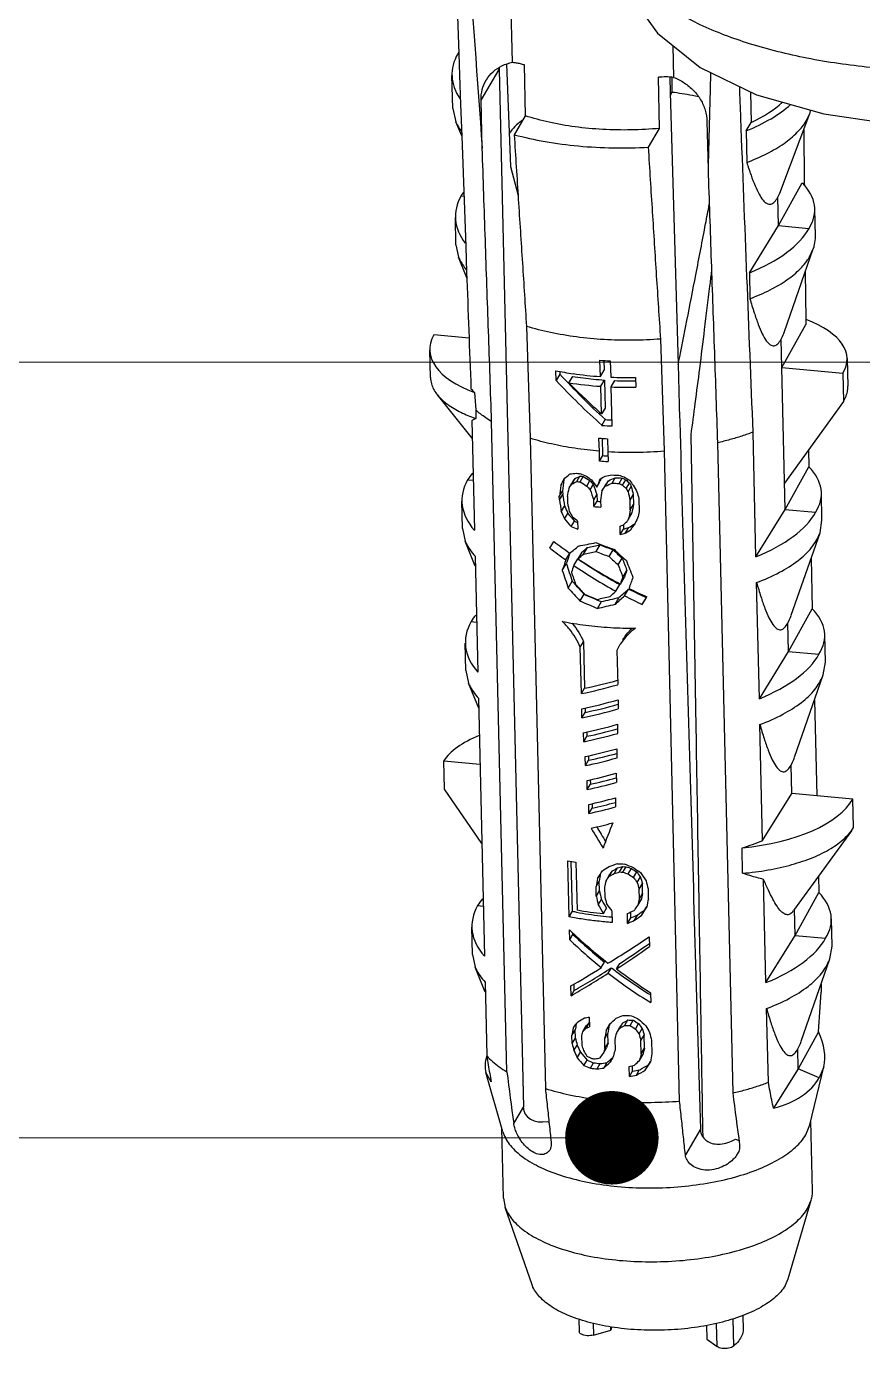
# Model space of a CAD drawing. Header units: millimetres. Extents: x 1690 to 2009, y -242 to -21.
# Drawn here: x 1715.92 to 1729.34, y -227.98 to -206.77 of the extents above; entities that cross this region are included whole.
import ezdxf

# ---------------------------------------------------------------- set-up
doc = ezdxf.new("R2010")
doc.units = ezdxf.units.MM
doc.layers.add('02___PRT_ALL_AXES', color=7, linetype='Continuous')
doc.layers.add('from', color=7, linetype='Continuous', lineweight=13)
doc.styles.add('宋体', font='simsun.ttc')
doc.dimstyles.new('YanXiu', dxfattribs={"dimscale": 1.5, "dimtxt": 2.5, "dimasz": 2.2, "dimexe": 0.65, "dimexo": 0.65, "dimgap": 0.5, "dimtad": 1, "dimdsep": 46, "dimtxsty": '宋体', "dimcen": 0, "dimclrd": 3, "dimclre": 3, "dimclrt": 3, "dimazin": 2, "dimtfac": 1, "dimtofl": 0, "dimtmove": 0, "dimatfit": 3, "dimfxl": 0, "dimlwd": 5, "dimlwe": 5, "dimarcsym": 0})

# ---------------------------------------------------------------- blocks, each defined once
blk = doc.blocks.new('u40')
at = {"color": 7, "linetype": 'Continuous'}
blk.add_lwpolyline([(-95.545, 31.583), (-95.517, 31.197), (-95.295, 30.513), (-94.839, 29.871), (-94.152, 29.318), (-93.249, 28.88), (-92.167, 28.575), (-91.189, 28.432)], dxfattribs=at)
at = {"color": 7, "linetype": 'Continuous', "start_tangent": (-0.994989, 0.09998), "end_tangent": (0.007672, 0.999971)}
blk.add_spline([(-91.426, 29.322), (-92.438, 29.47), (-93.358, 29.702), (-94.151, 30.007), (-94.786, 30.375), (-95.238, 30.791), (-95.492, 31.239), (-95.545, 31.58)], degree=3, dxfattribs=at)
at = {"layer": '02___PRT_ALL_AXES', "color": 7, "linetype": 'Continuous'}
for p, q in [((-98.092, 31.442), (-98.025, 29.541)), ((-97.163, 29.404), (-97.203, 31.104)), ((-98.042, 29.54), (-98.024, 29.538)), ((-98.025, 29.541), (-98.012, 29.197)), ((-94.59, 29.67), (-94.578, 29.162)), ((-97.667, 28.799), (-97.379, 29.289)), ((-97.379, 29.289), (-96.989, 12.642)), ((-97.261, 29.372), (-97.197, 27.735)), ((-96.977, 29.366), (-96.958, 28.546)), ((-98.121, 28.664), (-98.134, 29.193)), ((-98.012, 29.197), (-97.996, 28.726)), ((-94.803, 28.344), (-94.822, 29.164)), ((-94.64, 29.167), (-94.64, 29.16)), ((-94.64, 29.16), (-94.633, 28.922)), ((-94.604, 29.162), (-94.607, 28.922)), ((-94.633, 28.922), (-94.507, 24.564)), ((-93.346, 28.927), (-93.334, 28.437)), ((-98.121, 28.664), (-98.073, 28.449)), ((-97.996, 28.726), (-97.977, 28.22)), ((-97.649, 28.026), (-97.667, 28.799)), ((-97.978, 28.227), (-98.073, 28.449)), ((-96.958, 28.546), (-97.136, 28.243)), ((-94.043, 28.46), (-94.025, 27.686)), ((-93.416, 28.305), (-93.334, 28.437)), ((-92.857, 27.345), (-92.393, 28.582)), ((-92.446, 28.47), (-92.393, 28.582)), ((-97.977, 28.22), (-97.914, 26.45)), ((-94.981, 28.041), (-94.803, 28.344)), ((-93.416, 28.305), (-93.404, 27.798)), ((-92.49, 28.322), (-92.481, 27.472)), ((-97.197, 27.735), (-97.074, 27.268)), ((-92.896, 26.785), (-92.513, 27.471)), ((-92.481, 27.472), (-92.48, 27.428)), ((-97.989, 27.263), (-97.943, 27.258)), ((-92.896, 26.785), (-92.906, 27.241)), ((-92.303, 26.613), (-92.313, 27.051)), ((-98.07, 26.478), (-98.08, 26.916)), ((-93.362, 26.027), (-92.896, 26.785)), ((-92.896, 26.785), (-92.406, 26.739)), ((-98.07, 26.478), (-98.028, 26.277)), ((-97.914, 26.45), (-97.899, 26.034)), ((-92.797, 25.088), (-92.336, 26.41)), ((-92.395, 26.284), (-92.336, 26.41)), ((-97.895, 25.947), (-98.028, 26.277)), ((-93.362, 26.027), (-93.353, 25.612)), ((-92.465, 26.04), (-92.457, 25.276)), ((-92.457, 25.276), (-92.456, 25.2)), ((-97.86, 24.978), (-98.425, 25.031)), ((-96.939, 25.167), (-96.881, 23.372)), ((-92.842, 24.508), (-92.456, 25.2)), ((-94.726, 23.17), (-94.784, 24.965)), ((-92.789, 22.231), (-92.853, 24.963)), ((-98.479, 24.345), (-98.489, 24.788)), ((-95.753, 24.363), (-95.761, 24.623)), ((-95.696, 24.619), (-95.692, 24.465)), ((-95.595, 24.614), (-95.587, 24.353)), ((-91.793, 24.652), (-91.782, 24.21)), ((-96.464, 24.3), (-96.469, 24.457)), ((-96.404, 24.403), (-96.464, 24.3)), ((-96.405, 24.445), (-96.404, 24.403)), ((-95.753, 24.363), (-95.692, 24.465)), ((-94.507, 24.564), (-94.505, 24.508)), ((-92.842, 24.508), (-91.863, 24.416)), ((-91.863, 24.416), (-91.852, 23.961)), ((-96.257, 24.263), (-96.197, 24.365)), ((-95.748, 24.206), (-95.689, 24.307)), ((-95.734, 23.763), (-95.748, 24.206)), ((-95.689, 24.307), (-95.678, 23.857)), ((-95.582, 24.197), (-95.522, 24.298)), ((-95.562, 23.571), (-95.582, 24.197)), ((-95.19, 24.347), (-95.185, 24.191)), ((-97.808, 23.376), (-98.367, 24.067)), ((-97.775, 24.108), (-97.752, 23.827)), ((-97.752, 23.827), (-97.749, 23.69)), ((-95.678, 23.857), (-95.734, 23.763)), ((-91.852, 23.961), (-92.799, 22.653)), ((-97.815, 23.659), (-97.773, 21.896)), ((-97.254, 13.21), (-97.498, 23.64)), ((-95.728, 23.58), (-95.674, 23.672)), ((-96.881, 23.372), (-96.636, 12.942)), ((-95.769, 23.168), (-95.776, 23.376)), ((-95.715, 23.095), (-95.721, 23.372)), ((-95.639, 23.366), (-95.632, 23.159)), ((-94.233, 19.676), (-94.297, 23.429)), ((-93.256, 21.473), (-93.302, 23.471)), ((-95.766, 23.008), (-95.769, 23.168)), ((-95.632, 23.159), (-95.628, 22.999)), ((-94.482, 12.74), (-94.726, 23.17)), ((-93.874, 23.3), (-93.63, 12.87)), ((-92.412, 23.186), (-92.406, 22.917)), ((-95.766, 23.008), (-95.715, 23.095)), ((-92.789, 22.231), (-92.406, 22.917)), ((-97.882, 22.708), (-97.792, 22.7)), ((-96.39, 22.618), (-96.339, 22.706)), ((-96.21, 22.639), (-96.159, 22.726)), ((-96.133, 22.68), (-96.082, 22.767)), ((-96.08, 22.673), (-96.029, 22.759)), ((-95.565, 22.653), (-95.514, 22.739)), ((-95.453, 22.648), (-95.402, 22.735)), ((-95.396, 22.62), (-95.345, 22.708)), ((-96.412, 22.438), (-96.36, 22.526)), ((-96.36, 22.526), (-96.358, 22.473)), ((-96.261, 22.568), (-96.209, 22.655)), ((-95.972, 22.606), (-95.921, 22.693)), ((-95.917, 22.548), (-95.866, 22.634)), ((-95.81, 22.59), (-95.76, 22.676)), ((-95.727, 22.531), (-95.676, 22.617)), ((-95.674, 22.606), (-95.623, 22.692)), ((-95.338, 22.566), (-95.287, 22.654)), ((-95.309, 22.513), (-95.257, 22.601)), ((-92.197, 22.058), (-92.207, 22.496)), ((-97.963, 21.923), (-97.974, 22.361)), ((-96.41, 22.385), (-96.412, 22.438)), ((-96.41, 22.385), (-96.358, 22.473)), ((-96.38, 22.195), (-96.329, 22.283)), ((-96.283, 22.44), (-96.281, 22.335)), ((-95.86, 22.384), (-95.809, 22.47)), ((-95.857, 22.278), (-95.86, 22.384)), ((-95.857, 22.278), (-95.806, 22.364)), ((-95.809, 22.47), (-95.806, 22.364)), ((-95.751, 22.374), (-95.748, 22.268)), ((-95.277, 22.381), (-95.225, 22.469)), ((-95.273, 22.222), (-95.277, 22.381)), ((-95.273, 22.222), (-95.222, 22.31)), ((-95.225, 22.469), (-95.222, 22.31)), ((-95.134, 22.408), (-95.129, 22.197)), ((-96.327, 22.08), (-96.275, 22.167)), ((-95.299, 22.09), (-95.247, 22.178)), ((-95.296, 22.089), (-95.274, 22.125)), ((-93.256, 21.473), (-92.789, 22.231)), ((-92.789, 22.231), (-92.299, 22.185)), ((-92.229, 21.855), (-92.197, 22.058)), ((-97.963, 21.923), (-97.921, 21.722)), ((-96.22, 21.956), (-96.169, 22.043)), ((-96.118, 22.045), (-96.115, 21.913)), ((-95.434, 21.829), (-95.437, 21.961)), ((-95.434, 21.829), (-95.383, 21.916)), ((-95.384, 21.986), (-95.383, 21.916)), ((-95.35, 21.853), (-95.298, 21.941)), ((-95.266, 21.905), (-95.214, 21.993)), ((-92.69, 20.533), (-92.229, 21.855)), ((-97.76, 21.321), (-97.921, 21.722)), ((-95.821, 21.555), (-95.758, 21.663)), ((-97.763, 21.481), (-97.72, 19.619)), ((-96.307, 21.42), (-96.243, 21.53)), ((-96.18, 21.332), (-96.116, 21.44)), ((-96.049, 21.548), (-96.113, 21.44)), ((-96.023, 21.514), (-95.96, 21.622)), ((-95.613, 21.476), (-95.549, 21.584)), ((-95.468, 21.34), (-95.404, 21.449)), ((-92.372, 21.447), (-92.353, 20.639)), ((-96.365, 21.251), (-96.3, 21.361)), ((-95.392, 21.147), (-95.328, 21.256)), ((-96.268, 20.969), (-96.204, 21.079)), ((-95.504, 20.918), (-95.44, 21.027)), ((-95.432, 21.034), (-95.368, 21.143)), ((-93.202, 19.195), (-93.246, 21.057)), ((-96.019, 20.874), (-96.083, 20.766)), ((-95.514, 20.712), (-95.45, 20.821)), ((-95.364, 20.845), (-95.3, 20.954)), ((-95.08, 20.706), (-95.015, 20.818)), ((-95.8, 20.644), (-95.737, 20.752)), ((-92.736, 19.953), (-92.353, 20.639)), ((-97.829, 20.431), (-97.739, 20.422)), ((-92.736, 19.953), (-92.746, 20.409)), ((-92.143, 19.781), (-92.153, 20.219)), ((-97.91, 19.646), (-97.92, 20.084)), ((-96.075, 20.022), (-96.024, 20.109)), ((-96.057, 19.277), (-96.075, 20.022)), ((-96.024, 20.109), (-96.006, 19.363)), ((-95.444, 20.051), (-95.487, 19.967)), ((-95.487, 19.967), (-95.474, 19.42)), ((-93.202, 19.195), (-92.736, 19.953)), ((-92.736, 19.953), (-92.246, 19.907)), ((-92.176, 19.578), (-92.143, 19.781)), ((-97.91, 19.646), (-97.868, 19.445)), ((-94.232, 19.663), (-94.233, 19.676)), ((-92.637, 18.256), (-92.176, 19.578)), ((-97.706, 19.044), (-97.868, 19.445)), ((-96.057, 19.277), (-96.006, 19.363)), ((-97.71, 19.203), (-97.613, 15.064)), ((-95.468, 19.178), (-95.465, 19.033)), ((-92.318, 19.17), (-92.282, 17.638)), ((-96.048, 18.889), (-96.051, 19.034)), ((-96.048, 18.889), (-95.997, 18.976)), ((-95.999, 19.046), (-95.997, 18.976)), ((-95.479, 18.785), (-95.476, 18.639)), ((-93.149, 16.918), (-93.193, 18.78)), ((-96.02, 18.505), (-96.023, 18.65)), ((-96.02, 18.505), (-95.969, 18.592)), ((-95.971, 18.662), (-95.969, 18.592)), ((-95.992, 18.121), (-95.995, 18.267)), ((-95.943, 18.278), (-95.941, 18.208)), ((-95.49, 18.391), (-95.487, 18.246)), ((-98.265, 18.199), (-97.685, 18.145)), ((-98.254, 17.744), (-98.265, 18.199)), ((-95.992, 18.121), (-95.941, 18.208)), ((-92.682, 17.676), (-92.693, 18.131)), ((-95.964, 17.737), (-95.967, 17.883)), ((-95.964, 17.737), (-95.913, 17.824)), ((-95.915, 17.895), (-95.913, 17.824)), ((-95.501, 17.998), (-95.497, 17.853)), ((-97.655, 16.871), (-98.254, 17.744)), ((-95.512, 17.605), (-95.508, 17.459)), ((-93.149, 16.918), (-92.682, 17.676)), ((-91.703, 17.584), (-92.682, 17.676)), ((-95.936, 17.354), (-95.939, 17.499)), ((-95.936, 17.354), (-95.885, 17.44)), ((-95.887, 17.511), (-95.885, 17.44)), ((-91.692, 17.128), (-91.703, 17.584)), ((-91.726, 17.076), (-92.654, 15.796)), ((-91.726, 17.076), (-91.692, 17.128)), ((-93.47, 16.394), (-93.479, 16.802)), ((-96.254, 15.697), (-96.275, 16.596)), ((-96.202, 15.785), (-96.221, 16.585)), ((-96.146, 16.572), (-96.128, 15.805)), ((-95.662, 16.272), (-95.612, 16.358)), ((-95.61, 16.347), (-95.559, 16.433)), ((-95.529, 16.394), (-95.478, 16.48)), ((-95.446, 16.415), (-95.395, 16.502)), ((-95.391, 16.412), (-95.34, 16.499)), ((-95.306, 16.383), (-95.255, 16.47)), ((-95.22, 16.328), (-95.169, 16.415)), ((-95.162, 16.248), (-95.11, 16.336)), ((-92.252, 16.351), (-92.246, 16.084)), ((-95.822, 16.183), (-95.771, 16.269)), ((-95.818, 16.024), (-95.822, 16.183)), ((-95.767, 16.11), (-95.771, 16.269)), ((-95.687, 16.169), (-95.683, 16.01)), ((-95.131, 16.142), (-95.079, 16.23)), ((-95.127, 15.983), (-95.131, 16.142)), ((-95.075, 16.071), (-95.079, 16.23)), ((-94.988, 16.143), (-94.984, 15.984)), ((-93.096, 14.64), (-93.134, 16.296)), ((-95.818, 16.024), (-95.767, 16.11)), ((-95.788, 15.889), (-95.737, 15.975)), ((-95.153, 15.878), (-95.101, 15.966)), ((-95.127, 15.983), (-95.075, 16.071)), ((-92.629, 15.398), (-92.246, 16.084)), ((-97.722, 15.876), (-97.632, 15.867)), ((-96.254, 15.697), (-96.202, 15.785)), ((-95.704, 15.748), (-95.653, 15.834)), ((-95.569, 15.789), (-95.565, 15.604)), ((-95.316, 15.591), (-95.319, 15.749)), ((-95.265, 15.678), (-95.267, 15.773)), ((-95.204, 15.641), (-95.153, 15.728)), ((-95.092, 15.719), (-95.041, 15.807)), ((-92.629, 15.398), (-92.639, 15.82)), ((-97.803, 15.091), (-97.814, 15.529)), ((-96.245, 15.327), (-96.249, 15.485)), ((-95.316, 15.591), (-95.265, 15.678)), ((-92.036, 15.226), (-92.047, 15.664)), ((-96.245, 15.327), (-96.193, 15.415)), ((-96.193, 15.415), (-96.194, 15.435)), ((-94.97, 15.376), (-94.966, 15.217)), ((-93.096, 14.64), (-92.629, 15.398)), ((-92.629, 15.398), (-92.139, 15.352)), ((-97.803, 15.091), (-97.761, 14.89)), ((-92.069, 15.023), (-92.036, 15.226)), ((-97.6, 14.489), (-97.761, 14.89)), ((-95.738, 14.881), (-95.687, 14.967)), ((-95.628, 14.791), (-95.577, 14.878)), ((-95.493, 14.86), (-95.442, 14.947)), ((-92.53, 13.701), (-92.069, 15.023)), ((-97.603, 14.648), (-97.576, 13.464)), ((-96.224, 14.428), (-96.228, 14.586)), ((-96.224, 14.428), (-96.172, 14.516)), ((-96.172, 14.516), (-96.174, 14.618)), ((-94.949, 14.477), (-94.945, 14.319)), ((-92.212, 14.615), (-92.209, 14.485)), ((-93.058, 13.041), (-93.086, 14.225)), ((-95.932, 14.088), (-95.928, 13.93)), ((-95.361, 13.955), (-95.31, 14.042)), ((-95.277, 13.952), (-95.226, 14.039)), ((-96.209, 13.793), (-96.157, 13.882)), ((-96.206, 13.661), (-96.209, 13.793)), ((-96.154, 13.75), (-96.157, 13.882)), ((-96.055, 13.791), (-96.051, 13.633)), ((-96.031, 13.866), (-95.98, 13.954)), ((-95.98, 13.911), (-95.929, 13.998)), ((-95.684, 13.742), (-95.633, 13.828)), ((-95.66, 13.871), (-95.609, 13.957)), ((-95.63, 13.669), (-95.633, 13.828)), ((-95.496, 13.831), (-95.445, 13.917)), ((-95.443, 13.907), (-95.392, 13.993)), ((-95.192, 13.896), (-95.14, 13.984)), ((-95.133, 13.816), (-95.082, 13.904)), ((-95.102, 13.71), (-95.051, 13.798)), ((-95.046, 13.586), (-95.051, 13.798)), ((-92.254, 13.85), (-92.579, 13.258)), ((-96.206, 13.661), (-96.154, 13.75)), ((-96.178, 13.55), (-96.126, 13.639)), ((-95.705, 13.507), (-95.655, 13.593)), ((-95.68, 13.583), (-95.684, 13.742)), ((-95.68, 13.583), (-95.63, 13.669)), ((-95.521, 13.727), (-95.517, 13.569)), ((-95.097, 13.498), (-95.102, 13.71)), ((-95.097, 13.498), (-95.046, 13.586)), ((-94.931, 13.711), (-94.926, 13.499)), ((-92.579, 13.258), (-92.586, 13.577)), ((-96.124, 13.435), (-96.072, 13.523)), ((-96.018, 13.311), (-95.967, 13.398)), ((-95.123, 13.393), (-95.072, 13.481)), ((-97.316, 12.246), (-97.59, 13.197)), ((-97.506, 13.049), (-97.59, 13.196)), ((-95.912, 13.269), (-95.861, 13.355)), ((-95.806, 13.255), (-95.755, 13.341)), ((-95.7, 13.269), (-95.649, 13.355)), ((-95.286, 13.133), (-95.29, 13.292)), ((-95.286, 13.133), (-95.235, 13.22)), ((-95.235, 13.22), (-95.237, 13.307)), ((-95.174, 13.156), (-95.123, 13.244)), ((-95.034, 13.234), (-94.982, 13.322)), ((-92.579, 13.258), (-92.975, 12.625)), ((-92.242, 13.113), (-92.579, 13.258)), ((-92.39, 12.361), (-92.169, 13.291)), ((-92.169, 13.289), (-92.242, 13.113)), ((-97.144, 12.379), (-96.989, 12.642)), ((-97.307, 11.184), (-97.333, 12.306)), ((-92.456, 12.201), (-92.39, 12.361)), ((-92.349, 11.3), (-92.376, 12.422)), ((-94.148, 12.288), (-94.389, 11.88)), ((-94.105, 12.163), (-94.108, 12.289)), ((-97.307, 11.184), (-97.28, 11.035)), ((-96.85, 9.794), (-97.28, 11.035)), ((-92.741, 9.89), (-92.37, 11.15)), ((-92.428, 11.017), (-92.37, 11.15)), ((-92.79, 9.778), (-92.741, 9.89)), ((-96.097, 9.244), (-96.092, 9.038)), ((-95.868, 9.175), (-95.863, 8.986)), ((-94.05, 9.144), (-94.045, 8.919)), ((-93.881, 8.801), (-93.89, 9.174)), ((-93.627, 9.249), (-93.616, 8.808)), ((-93.467, 9.3), (-93.462, 9.071)), ((-95.863, 8.986), (-95.585, 9.063)), ((-95.585, 9.063), (-95.586, 9.119)), ((-94.045, 8.919), (-93.881, 8.801)), ((-93.462, 9.072), (-93.462, 9.071))]:
    blk.add_line(p, q, dxfattribs=at)
for centre, radius, start, end in [((1290.088, 129.271), 1391.425, 184.03586, 184.172741), ((-94.712, 27.972), 1.197, 83.5617, 95.2571), ((-101.453, 32.098), 7.547, 334.6768, 335.1181), ((-92.979, 28.803), 0.626, 339.3468, 344.3624), ((-96.681, 27.912), 0.638, 143.6059, 147.573), ((-95.307, 31.08), 6.473, 265.9732, 267.4441), ((-95.412, 29.818), 5.465, 258.8415, 261.7944), ((-95.333, 30.388), 6.04, 261.8239, 266.0112), ((-95.339, 30.126), 5.934, 261.0962, 266.0471), ((-95.292, 31.008), 6.661, 267.463, 270.8769), ((-95.288, 30.819), 6.629, 267.4623, 270.8932), ((-95.278, 30.414), 6.121, 267.7104, 270.837), ((-96.951, 26.018), 2.461, 249.963, 251.0858), ((-95.281, 29.947), 6.383, 265.9864, 267.4784), ((-95.271, 29.564), 5.905, 266.0925, 267.1492), ((-95.279, 29.669), 6.313, 265.4877, 266.738), ((-95.261, 29.728), 6.58, 266.768, 274.664), ((-95.272, 29.271), 6.282, 265.488, 266.7445), ((-95.262, 28.91), 5.833, 265.5504, 266.3832), ((-95.33, 28.425), 5.671, 261.8323, 262.3715), ((-95.317, 27.95), 5.24, 261.6126, 262.1953), ((-95.256, 29.246), 6.469, 267.2405, 268.231), ((-95.244, 28.766), 6.033, 267.4338, 268.4981), ((-95.329, 28.282), 5.66, 261.8318, 262.372), ((-95.254, 29.104), 6.459, 267.2397, 268.2318), ((-95.266, 28.379), 6.13, 264.4687, 265.4888), ((-95.258, 28.016), 5.679, 264.4546, 265.0206), ((-95.263, 21.669), 5.173, 258.7175, 260.1686), ((-95.112, 22.96), 6.422, 266.7428, 267.736), ((-95.11, 22.82), 6.414, 266.9904, 267.4876), ((-95.1, 22.476), 5.982, 267.1652, 267.6993), ((-95.252, 20.339), 4.651, 258.218, 259.0669), ((-95.171, 20.779), 5.1, 259.1129, 263.4744), ((-95.153, 21.47), 5.748, 260.2337, 264.4982), ((-95.107, 21.294), 5.619, 263.4217, 265.3012), ((-157.112, 18.82), 65.048, 355.61814, 356.17863), ((-95.054, 20.565), 6.459, 266.9928, 268.2315), ((-95.041, 20.05), 6.015, 267.4326, 268.2323), ((-95.05, 20.396), 6.449, 267.2394, 267.9837), ((-95.104, 19.088), 5.719, 262.103, 262.6387), ((-13.177, 23.975), 84.763, 187.29643, 187.8627), ((-95.102, 18.914), 5.703, 261.8334, 262.9078), ((-95.092, 18.571), 5.272, 261.6139, 262.7746), ((-14.612, 22.962), 79.659, 187.27832, 187.88087), ((-96.252, 12.604), 0.392, 209.4404, 213.3673)]:
    blk.add_arc(centre, radius, start, end, dxfattribs=at)
for centre, major_axis, ratio, start_param, end_param in [((-95.251, 29.278), (2.883, 0.09), 0.457817, 9.15761, 9.707601), ((-95.251, 29.278), (2.884, 0.046), 0.412294, 2.863094, 2.881035), ((-96.454, 29.544), (0.877, 0.449), 0.655348, 2.794265, 2.835491), ((-95.251, 29.278), (2.883, 0.09), 0.457817, -0.895217, -0.498956), ((-95.251, 29.278), (2.726, 0.085), 0.457817, -0.805655, -0.492887), ((-95.197, 27.001), (2.884, 0.046), 0.412294, -0.260558, 0.367491), ((-95.197, 27.001), (2.883, 0.09), 0.457817, 9.15761, 9.743433), ((-95.197, 27.001), (2.884, 0.046), 0.412294, 2.834304, 2.881035), ((-95.197, 27.001), (2.883, 0.09), 0.457817, -0.895217, -0.267168), ((-93.978, 24.614), (2.185, 0.035), 0.412294, -0.260558, 0.789776), ((-96.466, 24.848), (2.023, 0.063), 0.457817, 2.874425, 3.994998), ((-95.149, 24.951), (2.575, -2.589), 0.352642, 4.576145, 4.859969), ((-95.226, 25.024), (2.788, -2.803), 0.352517, -1.662023, -1.400643), ((-95.231, 25.211), (2.794, -2.826), 0.351227, -1.582822, -1.399769), ((-95.143, 24.725), (2.893, 0.09), 0.457818, -2.775645, -2.726872), ((-95.091, 22.446), (2.884, 0.046), 0.412294, -0.260558, 0.367491), ((-95.091, 22.446), (2.883, 0.09), 0.457817, 9.15761, 9.785659), ((-95.091, 22.446), (2.884, 0.046), 0.412294, 2.788056, 2.881035), ((-95.147, 24.863), (2.759, 5.33), 0.013218, -4.290483, -4.270708), ((-95.211, 27.598), (2.221, 17.523), 0.02969, -4.425685, -4.414983), ((-95.136, 24.369), (2.808, 2.737), 0.102217, -2.111606, -2.072263), ((-95.147, 24.863), (2.566, 4.956), 0.013218, -4.259351, -4.255211), ((-95.129, 24.078), (2.853, 0.821), 0.352435, -2.069765, -2.030644), ((-95.136, 24.365), (2.594, 3.734), 0.022906, -2.030311, -2.009186), ((-95.128, 24.063), (2.62, 1.77), 0.1949, -2.102278, -2.070707), ((-95.126, 23.95), (2.876, -0.78), 0.465166, 4.501382, 4.540287), ((-95.121, 23.76), (2.629, -1.504), 0.437702, 4.616163, 4.658018), ((-95.125, 23.898), (2.795, -2.135), 0.402852, -1.567641, -1.538511), ((-95.124, 23.868), (-2.765, 4.016), 0.26711, 1.678156, 1.707272), ((-95.121, 23.736), (2.723, 6.662), 0.028959, -4.547167, -4.527752), ((-95.121, 23.736), (2.532, 6.194), 0.028959, 1.745733, 1.754475), ((-95.125, 23.896), (2.818, 1.904), 0.194897, -1.926765, -1.897617), ((-95.126, 23.965), (2.853, 0.821), 0.352438, -1.86543, -1.82648), ((-95.121, 23.765), (2.629, 1.38), 0.254507, -1.893932, -1.852021), ((-95.131, 24.16), (2.862, -1.066), 0.461157, 4.770151, 4.799616), ((-95.129, 24.09), (2.629, -1.504), 0.437701, 4.856915, 4.878062), ((-95.134, 24.312), (2.795, -2.135), 0.40285, 4.929874, 4.959488), ((-95.134, 24.306), (-2.57, 2.881), 0.32879, 1.846982, 1.868207), ((-95.145, 24.76), (-2.773, 4.468), 0.241974, 1.89556, 1.915399), ((-95.211, 27.598), (2.389, 18.846), 0.02969, -4.441182, -4.431265), ((-95.17, 25.817), (2.532, 13.414), 0.035521, -4.461065, -4.451238), ((-95.136, 24.365), (2.789, 4.016), 0.022906, -2.018671, -1.99906), ((-95.128, 24.063), (2.818, 1.904), 0.1949, -2.092152, -2.06283), ((-95.121, 23.76), (2.827, -1.617), 0.437702, -1.660631, -1.621726), ((-95.12, 23.698), (-2.764, 3.098), 0.32879, -4.652804, -4.633381), ((-95.12, 23.698), (-2.57, 2.881), 0.32879, 1.626941, 1.647832), ((-95.117, 23.556), (-2.892, 8.515), 0.120708, -4.63481, -4.615397), ((-95.117, 23.556), (-2.689, 7.918), 0.120708, 1.646403, 1.667281), ((-95.106, 23.086), (2.459, 16.129), 0.03256, -4.672984, -4.663273), ((-95.118, 23.598), (2.789, 4.016), 0.022906, -1.823962, -1.804525), ((-95.118, 23.598), (2.594, 3.734), 0.022906, -1.820803, -1.799896), ((-95.121, 23.765), (2.828, 1.484), 0.254507, -1.898561, -1.859612), ((-95.129, 24.09), (2.827, -1.617), 0.437701, -1.436861, -1.417232), ((-95.134, 24.306), (-2.764, 3.098), 0.32879, -4.448312, -4.428622), ((-95.145, 24.79), (-2.808, 5.817), 0.184887, -4.410805, -4.400934), ((-95.181, 26.321), (-3.049, 13.934), 0.068111, -4.450506, -4.440616), ((-95.145, 24.79), (-2.611, 5.409), 0.184887, -4.397161, -4.386517), ((-95.181, 26.321), (-2.835, 12.956), 0.068111, 1.847097, 1.857765), ((-95.152, 25.054), (-2.808, 5.817), 0.184887, -4.371205, -4.351278), ((-95.182, 26.34), (-2.973, 11.222), 0.087632, -4.387758, -4.377759), ((-95.022, 19.517), (-3.193, 19.368), 0.046595, 1.414487, 1.424404), ((-95.022, 19.517), (-2.969, 18.008), 0.046595, 1.398205, 1.408908), ((-95.086, 22.252), (-2.611, 5.409), 0.184886, 7.759246, 7.780577), ((-95.064, 21.298), (-3.049, 13.934), 0.068111, 1.481465, 1.491292), ((-95.052, 20.794), (2.354, 12.473), 0.035521, 1.455646, 1.466314), ((-95.086, 22.252), (-2.808, 5.817), 0.184886, 1.491557, 1.511332), ((-95.098, 22.746), (-2.764, 3.098), 0.32879, 1.493516, 1.532859), ((-95.098, 22.746), (-2.57, 2.881), 0.32879, 7.76276, 7.805162), ((-95.098, 22.75), (-2.773, 4.468), 0.241974, 1.544282, 1.563893), ((-95.105, 23.052), (2.795, -2.135), 0.40285, -1.655364, -1.626041), ((-95.088, 22.325), (2.759, 5.33), 0.013218, -4.661402, -4.651531), ((-95.052, 20.794), (2.532, 13.414), 0.035521, 1.470842, 1.480732), ((-95.088, 22.325), (2.566, 4.956), 0.013218, -4.675819, -4.665174), ((-95.082, 22.061), (2.759, 5.33), 0.013218, 1.572126, 1.592054), ((-95.051, 20.776), (2.606, 10.704), 0.037664, 1.446853, 1.456852), ((-95.091, 22.446), (2.883, 0.09), 0.457817, -0.895217, -0.267168), ((-95.104, 23.038), (2.876, -0.78), 0.465166, -1.840421, -1.8013), ((-95.104, 23.038), (2.674, -0.725), 0.465166, -1.851303, -1.830541), ((-95.104, 23.025), (2.828, 1.484), 0.254509, -1.820509, -1.80088), ((-95.103, 22.956), (2.843, 1.049), 0.319714, -1.804228, -1.774763), ((-95.103, 22.956), (2.644, 0.976), 0.319714, -1.793638, -1.761889), ((-95.099, 22.809), (2.808, 2.737), 0.102216, -1.770248, -1.750557), ((-95.099, 22.803), (2.818, 1.904), 0.1949, -1.790099, -1.760485), ((-95.099, 22.803), (2.62, 1.77), 0.1949, -1.777225, -1.745289), ((-95.088, 22.356), (2.789, 4.016), 0.022906, -1.667393, -1.647554), ((-95.127, 24.01), (2.778, 4.579), 0.003704, -2.119767, -2.093272), ((-95.091, 22.479), (2.821, -1.711), 0.432068, -1.818071, -1.720575), ((-95.106, 23.105), (2.809, 2.619), 0.113052, -2.090198, -2.036735), ((-95.102, 22.928), (2.845, 1.007), 0.325906, 4.240207, 4.342319), ((-95.098, 22.784), (2.595, 0.919), 0.325906, -2.021526, -1.940866), ((-95.102, 22.928), (2.865, -1.012), 0.462377, 4.622677, 4.724789), ((-95.098, 22.784), (2.614, -0.924), 0.462377, -1.660508, -1.579849), ((-95.088, 22.323), (2.821, -1.711), 0.432068, -1.844566, -1.745883), ((-95.127, 23.983), (2.458, 6.957), 0.034176, -4.339994, -4.313894), ((-95.088, 22.323), (2.574, -1.561), 0.432068, -1.711408, -1.447333), ((-95.101, 22.911), (2.809, 2.619), 0.113052, -2.041927, -2.008193), ((-95.091, 22.479), (2.821, -1.711), 0.432068, -1.672305, -1.431516), ((-95.101, 22.911), (2.563, 2.389), 0.113052, -2.052291, -2.015282), ((-95.098, 22.784), (2.845, 1.007), 0.325906, -2.014437, -1.940866), ((-95.098, 22.784), (2.865, -1.012), 0.462377, -1.660508, -1.586938), ((-95.101, 22.911), (-2.766, 2.966), 0.338682, -4.538601, -4.48866), ((-95.101, 22.911), (-2.523, 2.706), 0.338682, 1.751673, 1.806472), ((-95.106, 23.105), (-2.766, 2.966), 0.338682, 1.773126, 1.841031), ((-95.116, 23.551), (-2.628, 7.422), 0.127207, 1.812715, 1.839874), ((-95.127, 23.983), (2.695, 7.626), 0.034176, -4.357608, -4.333889), ((-95.052, 20.818), (-2.88, 8.135), 0.127207, 1.472655, 1.50724), ((-95.052, 20.818), (-2.628, 7.422), 0.127207, 7.735845, 7.773893), ((-95.116, 23.551), (2.695, 7.626), 0.034176, -4.405007, -4.39025), ((-95.063, 21.25), (-2.88, 8.135), 0.127207, 1.529015, 1.553745), ((-95.088, 22.323), (2.821, -1.711), 0.432068, -1.698485, -1.457696), ((-95.116, 23.551), (-2.88, 8.135), 0.127207, -4.482416, -4.457687), ((-95.063, 21.25), (2.458, 6.957), 0.034176, -4.701108, -4.684899), ((-95.127, 23.983), (-2.88, 8.135), 0.127207, -4.435911, -4.401326), ((-95.073, 21.697), (-2.523, 2.706), 0.338682, 7.76765, 7.842229), ((-95.078, 21.89), (-2.766, 2.966), 0.338682, 1.547502, 1.597443), ((-95.063, 21.25), (2.695, 7.626), 0.034176, -4.686733, -4.671975), ((-95.052, 20.818), (2.695, 7.626), 0.034176, 1.540092, 1.563811), ((-95.073, 21.697), (-2.766, 2.966), 0.338682, 1.500996, 1.568902), ((-95.077, 21.873), (2.614, -0.924), 0.462377, 4.510707, 4.622677), ((-95.081, 22.017), (2.865, -1.012), 0.462377, -1.734078, -1.660508), ((-95.081, 22.017), (2.845, 1.007), 0.325906, -1.940866, -1.867296), ((-95.077, 21.873), (2.595, 0.919), 0.325906, 4.342319, 4.454289), ((-95.078, 21.89), (2.809, 2.619), 0.113052, -1.861053, -1.827319), ((-95.073, 21.697), (2.809, 2.619), 0.113052, -1.832511, -1.779048), ((-95.073, 21.697), (2.563, 2.389), 0.113052, -1.822653, -1.763949), ((-95.088, 22.323), (2.821, -1.711), 0.432068, -1.409426, -1.31193), ((-95.088, 22.323), (2.574, -1.561), 0.432068, -1.394326, -1.28698), ((-95.091, 22.479), (2.821, -1.711), 0.432068, -1.384118, -1.285435), ((-95.052, 20.791), (2.778, 4.579), 0.003704, -1.587131, -1.560636), ((-95.077, 21.873), (2.865, -1.012), 0.462377, -1.76262, -1.660508), ((-95.077, 21.873), (2.845, 1.007), 0.325906, -1.940866, -1.838754), ((-95.037, 20.169), (2.884, 0.046), 0.412294, -0.260558, 0.367491), ((-95.037, 20.169), (2.883, 0.09), 0.457817, 9.15761, 9.785659), ((-95.037, 20.169), (2.884, 0.046), 0.412294, 2.788056, 2.881035), ((-95.037, 20.169), (2.883, 0.09), 0.457817, -0.895217, -0.267168), ((-95.047, 20.57), (2.842, 1.086), 0.314332, -2.051137, -1.84022), ((-95.047, 20.57), (2.642, 1.01), 0.314332, 4.224056, 4.430815), ((-95.041, 20.328), (2.842, 1.086), 0.314332, -2.051137, -1.84022), ((-95.038, 20.183), (2.642, 1.01), 0.314332, 4.224056, 4.430815), ((-95.038, 20.183), (2.842, 1.086), 0.314332, -2.051137, -1.84022), ((-95.032, 19.94), (2.842, 1.086), 0.314332, -2.044083, -1.847274), ((-95.028, 19.795), (2.642, 1.01), 0.314332, 4.231648, 4.423218), ((-96.306, 18.016), (2.023, 0.032), 0.412294, 2.321697, 2.881035), ((-95.028, 19.795), (2.842, 1.086), 0.314332, -2.044083, -1.847274), ((-95.023, 19.553), (2.842, 1.086), 0.314332, -2.037034, -1.854324), ((-95.019, 19.407), (2.842, 1.086), 0.314332, -2.037034, -1.854324), ((-95.019, 19.407), (2.642, 1.01), 0.314332, 4.239235, 4.415626), ((-95.014, 19.165), (2.842, 1.086), 0.314332, -2.029989, -1.861368), ((-95.01, 19.019), (2.842, 1.086), 0.314332, -2.029989, -1.861368), ((-95.01, 19.019), (2.642, 1.01), 0.314332, 4.246816, 4.408038), ((-95.005, 18.777), (2.842, 1.086), 0.314332, -2.022949, -1.868409), ((-95.001, 18.632), (2.842, 1.086), 0.314332, -2.022949, -1.868409), ((-95.001, 18.632), (2.642, 1.01), 0.314332, 4.254392, 4.400453), ((-93.818, 17.782), (2.184, 0.068), 0.457817, -1.429576, -0.267168), ((-94.996, 18.389), (2.842, 1.086), 0.314332, -2.012087, -1.88729), ((-94.987, 18.028), (2.713, 6.98), 0.031078, -4.581742, -4.523353), ((-94.987, 18.028), (-2.782, 4.876), 0.222126, -4.652177, -4.585769), ((-94.987, 18.028), (-2.587, 4.533), 0.222126, -4.642508, -4.589823), ((-94.984, 17.892), (2.883, 0.09), 0.457817, -1.036081, -0.895217), ((-94.98, 17.707), (2.836, 1.226), 0.293301, -1.92047, -1.871862), ((-94.985, 17.925), (2.849, -1.29), 0.453835, 4.783603, 4.832643), ((-94.979, 17.693), (2.781, 4.451), 0.007496, -1.881643, -1.85252), ((-94.987, 18.018), (2.354, 12.473), 0.035521, -4.574787, -4.56496), ((-94.979, 17.676), (2.815, 2.112), 0.168263, -1.960714, -1.921888), ((-94.974, 17.452), (2.789, 4.016), 0.022906, -1.853089, -1.833673), ((-94.974, 17.452), (2.594, 3.734), 0.022906, -1.852131, -1.831249), ((-94.975, 17.525), (2.818, 1.904), 0.194899, -1.926765, -1.897617), ((-94.975, 17.525), (2.62, 1.77), 0.194899, -1.924341, -1.892988), ((-94.977, 17.58), (2.843, 1.049), 0.319715, -1.88228, -1.85308), ((-94.977, 17.58), (2.644, 0.976), 0.319715, -1.877651, -1.846232), ((-94.981, 17.762), (2.862, -1.066), 0.461156, -1.542376, -1.513032), ((-94.981, 17.762), (2.661, -0.991), 0.461156, -1.53404, -1.502442), ((-94.984, 17.888), (2.795, -2.135), 0.402851, -1.382777, -1.353312), ((-94.984, 17.888), (2.599, -1.985), 0.402851, -1.372187, -1.340438), ((-94.988, 18.085), (2.783, -2.383), 0.383947, 4.94944, 4.988963), ((-94.993, 18.269), (-2.578, 4.154), 0.241974, -4.404365, -4.383098), ((-95.023, 19.546), (-2.764, 10.434), 0.087632, -4.422997, -4.412328), ((-95.001, 18.601), (-2.783, 4.918), 0.220189, 1.905655, 1.935512), ((-94.987, 18.018), (2.532, 13.414), 0.035521, -4.578114, -4.568401), ((-94.972, 17.366), (2.606, 10.704), 0.037664, -4.60087, -4.591165), ((-94.993, 18.269), (-2.773, 4.468), 0.241974, -4.41724, -4.397515), ((-95.023, 19.546), (-2.973, 11.222), 0.087632, -4.437414, -4.427524), ((-95.051, 20.743), (-3.049, 13.934), 0.068111, -4.400849, -4.39085), ((-94.931, 15.614), (2.884, 0.046), 0.412294, 2.788056, 2.881035), ((-94.954, 16.619), (-3.049, 13.934), 0.068111, -4.684558, -4.674845), ((-94.954, 16.619), (-2.835, 12.956), 0.068111, -4.687999, -4.677551), ((-94.962, 16.945), (-2.588, 4.573), 0.220189, -4.624376, -4.593053), ((-94.969, 17.272), (-2.973, 11.222), 0.087632, -4.622926, -4.61322), ((-94.918, 15.092), (2.606, 10.704), 0.037664, 1.496619, 1.506509), ((-94.918, 15.092), (2.423, 9.953), 0.037664, 1.481423, 1.492091), ((-94.89, 13.894), (2.532, 13.414), 0.035521, 1.421076, 1.431075), ((-94.931, 15.614), (2.884, 0.046), 0.412294, -0.260558, 0.367491), ((-94.931, 15.614), (2.883, 0.09), 0.457817, 9.15761, 9.785659), ((-94.962, 16.945), (-2.783, 4.918), 0.220189, -4.621669, -4.592546), ((-94.967, 17.18), (-2.765, 4.016), 0.26711, 1.707272, 1.7364), ((-94.959, 16.826), (2.828, 1.484), 0.254506, -1.830302, -1.791044), ((-94.955, 16.667), (2.629, 1.38), 0.254506, -1.820466, -1.778169), ((-94.948, 16.368), (2.789, 4.016), 0.022906, -1.697007, -1.677283), ((-94.953, 16.553), (2.815, 2.112), 0.168263, -1.785222, -1.745699), ((-94.953, 16.553), (2.617, 1.963), 0.168263, -1.772348, -1.729719), ((-94.94, 16.036), (2.781, 4.451), 0.007496, -1.637505, -1.607647), ((-94.94, 16.036), (2.585, 4.139), 0.007496, -1.621525, -1.608958), ((-94.944, 16.208), (2.785, -2.351), 0.386426, -1.716937, -1.492132), ((-94.955, 16.667), (2.828, 1.484), 0.254506, -1.830302, -1.791043), ((-94.941, 16.05), (2.785, -2.344), 0.386947, -1.717431, -1.53145), ((-94.941, 16.05), (2.59, -2.18), 0.386947, -1.733714, -1.533423), ((-94.943, 16.158), (2.816, 2.008), 0.181296, -1.944035, -1.708574), ((-94.931, 15.614), (2.883, 0.09), 0.457817, -0.895217, -0.267168), ((-94.939, 15.98), (2.815, 2.079), 0.172316, -1.893661, -1.706763), ((-94.939, 15.98), (2.618, 1.933), 0.172316, -1.889032, -1.707981), ((-94.943, 16.155), (2.815, 2.079), 0.172316, -2.16703, -1.981049), ((-94.94, 15.998), (2.618, 1.938), 0.171607, -2.183156, -1.94111), ((-94.941, 16.048), (2.593, -2.101), 0.393437, -1.498097, -1.264827), ((-94.945, 16.226), (2.785, -2.344), 0.386947, -1.444063, -1.257165), ((-94.94, 15.998), (2.815, 2.084), 0.171607, -2.166873, -1.942068), ((-94.941, 16.048), (2.789, -2.26), 0.393437, -1.499055, -1.263594), ((-94.935, 15.801), (2.797, 3.585), 0.042994, -2.089079, -2.059444), ((-94.929, 15.528), (2.815, 2.112), 0.168263, -2.126556, -2.087275), ((-94.925, 15.377), (2.843, 1.049), 0.319715, -2.076815, -2.047493), ((-94.92, 15.169), (2.808, 2.737), 0.102218, -1.916493, -1.87765), ((-94.922, 15.239), (2.828, 1.484), 0.254506, -1.908282, -1.869361), ((-94.917, 15.022), (2.62, 1.77), 0.1949, -1.882524, -1.851077), ((-94.929, 15.552), (2.827, -1.617), 0.437702, -1.436862, -1.397544), ((-94.926, 15.438), (2.599, -1.985), 0.402852, -1.382735, -1.35104), ((-94.935, 15.794), (-2.764, 3.098), 0.328789, -4.428622, -4.389021), ((-94.982, 17.807), (2.532, 13.414), 0.035521, -4.41176, -4.401843), ((-94.982, 17.807), (2.354, 12.473), 0.035521, -4.393594, -4.385561), ((-94.945, 16.211), (2.684, 8.004), 0.03541, -4.403329, -4.393517), ((-94.926, 15.434), (2.808, 2.737), 0.102218, -2.072263, -2.052679), ((-94.926, 15.434), (2.611, 2.545), 0.102218, -2.083144, -2.062052), ((-94.922, 15.266), (2.828, 1.484), 0.254506, -2.083311, -2.063774), ((-94.921, 15.19), (2.532, 13.414), 0.035521, -4.607237, -4.597531), ((-94.919, 15.135), (2.759, 5.33), 0.013218, -4.485596, -4.466186), ((-94.921, 15.19), (2.354, 12.473), 0.035521, -4.60673, -4.596292), ((-94.919, 15.135), (2.566, 4.956), 0.013218, -4.470956, -4.465679), ((-94.905, 14.51), (2.606, 10.704), 0.037664, -4.639713, -4.629998), ((-94.913, 14.861), (2.789, 4.016), 0.022906, -1.814246, -1.794799), ((-94.913, 14.861), (2.594, 3.734), 0.022906, -1.810353, -1.789432), ((-94.917, 15.022), (2.818, 1.904), 0.1949, -1.887891, -1.858668), ((-94.926, 15.438), (2.795, -2.135), 0.402852, -1.392571, -1.363149), ((-94.935, 15.798), (-2.773, 4.468), 0.241974, -4.427077, -4.407386), ((-94.935, 15.798), (-2.578, 4.154), 0.241974, -4.414967, -4.393743), ((-94.963, 17.008), (-2.973, 11.222), 0.087632, -4.447285, -4.437414), ((-94.963, 17.008), (-2.764, 10.434), 0.087632, -4.433641, -4.422997), ((-94.949, 16.383), (-2.808, 5.817), 0.184887, -4.371205, -4.351278), ((-94.994, 18.311), (-3.049, 13.934), 0.068111, -4.400849, -4.39085), ((-95.152, 14.351), (2.959, -1.141), 0.436281, 0.058738, 0.428269), ((-94.858, 12.514), (-2.973, 11.222), 0.087632, 1.44516, 1.455077), ((-94.858, 12.514), (-2.764, 10.434), 0.087632, 1.428878, 1.439581), ((-94.884, 13.608), (-2.611, 5.409), 0.184887, 1.476061, 1.497392), ((-94.882, 13.563), (-2.892, 8.515), 0.120708, 1.521617, 1.531429), ((-94.915, 14.942), (2.684, 8.004), 0.03541, -4.529983, -4.520276), ((-94.915, 14.942), (2.495, 7.443), 0.03541, -4.528743, -4.518303), ((-94.863, 12.713), (2.423, 9.953), 0.037664, 1.492091, 1.502736), ((-94.649, 14.322), (2.93, 1.157), 0.333087, 2.877812, 3.109699), ((-94.884, 13.608), (-2.808, 5.817), 0.184887, 1.491557, 1.511332), ((-94.895, 14.102), (-2.764, 3.098), 0.328789, 1.493516, 1.532859), ((-94.895, 14.102), (-2.57, 2.881), 0.328789, 1.479575, 1.521978), ((-94.896, 14.145), (-2.773, 4.468), 0.241974, 1.554094, 1.573678), ((-94.905, 14.537), (2.862, -1.066), 0.461156, -1.775834, -1.746544), ((-94.902, 14.393), (2.674, -0.725), 0.465166, -1.851304, -1.809179), ((-94.909, 14.69), (2.843, 1.049), 0.319715, -2.01826, -1.989091), ((-94.912, 14.835), (2.789, 4.016), 0.022906, -1.911336, -1.891913), ((-94.906, 14.561), (2.808, 2.737), 0.102218, -1.955317, -1.916493), ((-94.906, 14.561), (2.611, 2.545), 0.102218, -1.95729, -1.92025), ((-94.905, 14.527), (2.759, 5.33), 0.013218, -4.505012, -4.485596), ((-94.901, 14.352), (2.606, 10.704), 0.037664, -4.629998, -4.620286), ((-94.897, 14.165), (2.808, 2.737), 0.102218, -1.78007, -1.750558), ((-94.863, 12.713), (2.606, 10.704), 0.037664, 1.506509, 1.51638), ((-94.882, 13.551), (2.781, 4.451), 0.007495, -1.637504, -1.607647), ((-94.882, 13.551), (2.585, 4.139), 0.007495, -1.621525, -1.608958), ((-94.832, 11.409), (2.532, 13.414), 0.035521, 1.421076, 1.431075), ((-94.902, 14.393), (2.876, -0.78), 0.465166, -1.840422, -1.801301), ((-94.905, 14.508), (2.853, 0.821), 0.352436, -1.991682, -1.952819), ((-94.905, 14.508), (2.653, 0.764), 0.352436, -1.996595, -1.954791), ((-94.903, 14.435), (2.843, 1.049), 0.319715, -1.823802, -1.794421), ((-94.9, 14.303), (2.853, 0.821), 0.352436, -1.806953, -1.76775), ((-94.9, 14.303), (2.653, 0.764), 0.352436, -1.797868, -1.755641), ((-94.896, 14.152), (2.821, 1.737), 0.217804, -1.801939, -1.752578), ((-94.896, 14.152), (2.623, 1.615), 0.217804, -1.789829, -1.736599), ((-95.143, 14.368), (2.947, -1.16), 0.480236, -0.576087, -0.069298), ((-96.527, 12.769), (0.439, 0.224), 0.655348, 2.835491, 4.245026), ((-93.637, 12.498), (-0.195, 0.382), 0.497178, -3.750477, -3.532011)]:
    blk.add_ellipse(centre, major_axis=major_axis, ratio=ratio, start_param=start_param, end_param=end_param, dxfattribs=at)
for points, start_tangent, end_tangent in [([(-97.587, 29.116), (-97.582, 29.124), (-97.474, 29.253), (-97.332, 29.348), (-97.163, 29.404)], (0.50718, 0.86184), (0.981965, 0.189064)), ([(-97.163, 29.404), (-97.103, 29.397), (-97.04, 29.384), (-96.977, 29.366)], (0.99783, -0.065848), (0.950031, -0.312155)), ([(-97.667, 28.799), (-97.648, 28.969), (-97.587, 29.116)], (-0.023417, 0.999726), (0.50718, 0.86184)), ([(-94.578, 29.162), (-94.406, 29.074), (-94.259, 28.952), (-94.144, 28.802), (-94.071, 28.634), (-94.043, 28.46)], (0.935953, -0.352126), (0.023417, -0.999726)), ([(-93.985, 29.237), (-93.996, 28.791), (-94.025, 27.686)], (-0.025389, -0.999678), (-0.026641, -0.999645)), ([(-94.177, 28.848), (-94.277, 28.87), (-94.607, 28.922)], (-0.973513, 0.228631), (-0.993321, 0.115386)), ([(-93.302, 23.471), (-93.401, 25.957), (-93.499, 28.508), (-93.518, 29.011)], (-0.039902, 0.999204), (-0.038169, 0.999271)), ([(-98.073, 28.449), (-98.067, 28.435), (-97.989, 28.304)], (0.392959, -0.919556), (0.590515, -0.807027)), ([(-97.006, 28.475), (-97.097, 28.399), (-97.194, 28.29)], (-0.798677, -0.60176), (-0.592857, -0.805307)), ([(-94.803, 28.344), (-95.259, 28.319), (-95.716, 28.327), (-96.159, 28.369), (-96.577, 28.443), (-96.958, 28.546)], (-0.995762, -0.091964), (-0.950031, 0.312155)), ([(-93.404, 27.798), (-93.078, 27.941), (-92.806, 28.103), (-92.594, 28.281), (-92.446, 28.47)], (0.935484, 0.35337), (0.507097, 0.861889)), ([(-97.136, 28.243), (-97.07, 27.207), (-97.004, 26.182), (-96.939, 25.167)], (0.063451, -0.997985), (0.06432, -0.997929)), ([(-97.136, 28.243), (-96.64, 28.133), (-96.106, 28.062), (-95.548, 28.031), (-94.981, 28.041)], (0.965142, -0.261727), (0.998524, 0.054306)), ([(-97.498, 23.64), (-97.548, 25.09), (-97.599, 26.552), (-97.649, 28.026)], (-0.03454, 0.999403), (-0.03418, 0.999416)), ([(-94.784, 24.965), (-94.85, 25.98), (-94.915, 27.005), (-94.981, 28.041)], (-0.06432, 0.997929), (-0.063451, 0.997985)), ([(-93.404, 27.798), (-93.336, 27.593), (-93.27, 27.422), (-93.206, 27.287), (-93.142, 27.191), (-93.079, 27.137), (-93.017, 27.13), (-92.959, 27.167), (-92.906, 27.241)], (0.294576, -0.955628), (0.488941, 0.872317)), ([(-94.025, 27.686), (-93.975, 26.212), (-93.924, 24.75), (-93.874, 23.3)], (0.03418, -0.999416), (0.03454, -0.999403)), ([(-92.906, 27.241), (-92.864, 27.329), (-92.858, 27.342)], (0.530596, 0.847625), (0.352007, 0.935997)), ([(-94.506, 24.551), (-94.497, 24.596), (-94.365, 25.26), (-94.221, 25.997), (-94.065, 26.811), (-94.006, 27.122)], (0.198118, 0.980178), (0.186764, 0.982405)), ([(-92.336, 26.41), (-92.316, 26.479), (-92.303, 26.613)], (0.329597, 0.944122), (-0.021888, 0.99976)), ([(-98.028, 26.277), (-98.015, 26.248), (-97.905, 26.075)], (0.370808, -0.92871), (0.637329, -0.770592)), ([(-93.353, 25.612), (-93.027, 25.755), (-92.755, 25.917), (-92.543, 26.095), (-92.395, 26.284)], (0.935484, 0.35337), (0.507097, 0.861889)), ([(-97.899, 26.034), (-97.83, 24.166)], (0.03635, -0.999339), (0.036902, -0.999319)), ([(-94.297, 23.429), (-94.23, 23.932), (-94.158, 24.494), (-94.08, 25.119), (-93.995, 25.811), (-93.968, 26.035)], (0.13463, 0.990896), (0.119944, 0.992781)), ([(-93.353, 25.612), (-93.285, 25.387), (-93.219, 25.199), (-93.155, 25.048), (-93.091, 24.938), (-93.027, 24.873), (-92.965, 24.856), (-92.906, 24.889), (-92.853, 24.963)], (0.271406, -0.962465), (0.485232, 0.874385)), ([(-94.784, 24.965), (-95.24, 24.945), (-95.694, 24.956), (-96.135, 24.998), (-96.554, 25.069), (-96.939, 25.167)], (-0.996978, -0.077687), (-0.95622, 0.29265)), ([(-92.853, 24.963), (-92.81, 25.053), (-92.799, 25.083)], (0.535778, 0.844359), (0.330268, 0.943887)), ([(-94.505, 24.508), (-94.48, 23.635), (-94.313, 17.911), (-94.148, 12.288)], (0.029022, -0.999579), (0.029366, -0.999569)), ([(-98.479, 24.345), (-98.464, 24.246), (-98.381, 24.085), (-98.367, 24.067)], (0.025301, -0.99968), (0.628239, -0.77802)), ([(-96.197, 24.365), (-96.031, 24.341), (-95.861, 24.321), (-95.689, 24.307)], (0.98691, -0.161275), (0.997673, -0.068177)), ([(-91.852, 23.961), (-91.786, 24.144), (-91.783, 24.21)], (0.507097, 0.861889), (-0.026156, 0.999658)), ([(-98.367, 24.067), (-98.231, 23.936), (-98.018, 23.803), (-97.795, 23.706)], (0.628239, -0.77802), (0.93943, -0.34274)), ([(-97.498, 23.64), (-97.592, 23.7), (-97.676, 23.762), (-97.752, 23.827)], (-0.856534, 0.51609), (-0.736181, 0.676785)), ([(-97.749, 23.69), (-97.772, 23.679), (-97.794, 23.669), (-97.815, 23.659)], (-0.898265, -0.439454), (-0.906397, -0.422427)), ([(-95.769, 23.168), (-96.163, 23.212), (-96.536, 23.281), (-96.881, 23.372)], (-0.996898, 0.078702), (-0.954702, 0.297563)), ([(-93.302, 23.471), (-93.483, 23.408), (-93.674, 23.351), (-93.874, 23.3)], (-0.935484, -0.35337), (-0.97437, -0.224949)), ([(-93.246, 21.057), (-92.878, 21.222), (-92.581, 21.412), (-92.364, 21.62), (-92.235, 21.84), (-92.229, 21.855)], (0.935484, 0.35337), (0.326446, 0.945216)), ([(-97.921, 21.722), (-97.909, 21.694), (-97.763, 21.481)], (0.370808, -0.92871), (0.676703, -0.736256)), ([(-93.246, 21.057), (-93.178, 20.832), (-93.113, 20.644), (-93.048, 20.493), (-92.984, 20.383), (-92.921, 20.318), (-92.858, 20.301), (-92.799, 20.335), (-92.746, 20.409)], (0.271406, -0.962465), (0.485232, 0.874385)), ([(-96.365, 20.435), (-95.989, 20.374), (-95.593, 20.337), (-95.189, 20.325)], (0.980642, -0.195808), (1, 0.000999)), ([(-96.075, 20.022), (-96.152, 20.171), (-96.25, 20.309), (-96.365, 20.435)], (-0.393236, 0.919438), (-0.717946, 0.696098)), ([(-96.209, 20.41), (-96.198, 20.397), (-96.101, 20.258), (-96.024, 20.109)], (0.63609, -0.771615), (0.392064, -0.919938)), ([(-92.746, 20.409), (-92.703, 20.498), (-92.692, 20.528)], (0.535778, 0.844359), (0.330268, 0.943887)), ([(-95.189, 20.325), (-95.311, 20.221), (-95.411, 20.101), (-95.444, 20.051)], (-0.812538, -0.582908), (-0.507154, -0.861855)), ([(-95.393, 20.138), (-95.36, 20.189), (-95.259, 20.309), (-95.241, 20.327)], (0.50719, 0.861834), (0.725358, 0.688371)), ([(-94.108, 12.289), (-94.142, 14.313), (-94.218, 18.847), (-94.232, 19.663)], (-0.016788, 0.999859), (-0.017015, 0.999855)), ([(-93.193, 18.78), (-92.825, 18.945), (-92.528, 19.134), (-92.311, 19.343), (-92.182, 19.563), (-92.176, 19.578)], (0.935484, 0.35337), (0.326446, 0.945216)), ([(-97.868, 19.445), (-97.855, 19.416), (-97.71, 19.203)], (0.370808, -0.92871), (0.676703, -0.736256)), ([(-93.193, 18.78), (-93.125, 18.555), (-93.059, 18.367), (-92.995, 18.216), (-92.931, 18.106), (-92.867, 18.04), (-92.805, 18.024), (-92.746, 18.057), (-92.693, 18.131)], (0.271406, -0.962465), (0.485232, 0.874385)), ([(-92.693, 18.131), (-92.65, 18.221), (-92.639, 18.251)], (0.535778, 0.844359), (0.330268, 0.943887)), ([(-93.47, 16.394), (-93.061, 16.447), (-92.679, 16.534), (-92.34, 16.65), (-92.056, 16.791), (-91.837, 16.953), (-91.726, 17.076)], (0.996238, 0.086659), (0.58686, 0.809688)), ([(-93.134, 16.296), (-93.241, 16.324), (-93.353, 16.356), (-93.47, 16.394)], (-0.971921, 0.235309), (-0.949095, 0.31499)), ([(-92.657, 15.793), (-92.686, 15.759), (-92.739, 15.73), (-92.795, 15.739), (-92.855, 15.786), (-92.918, 15.866), (-92.985, 15.979), (-93.057, 16.123), (-93.134, 16.296)], (-0.581584, -0.813486), (-0.393153, 0.919473)), ([(-95.565, 15.604), (-95.802, 15.627), (-96.031, 15.657), (-96.254, 15.697)], (-0.997235, 0.074309), (-0.980642, 0.195808)), ([(-97.761, 14.89), (-97.749, 14.862), (-97.603, 14.648)], (0.370808, -0.92871), (0.676703, -0.736256)), ([(-93.086, 14.225), (-92.718, 14.39), (-92.421, 14.58), (-92.204, 14.788), (-92.075, 15.008), (-92.069, 15.023)], (0.935484, 0.35337), (0.326446, 0.945216)), ([(-93.086, 14.225), (-93.018, 14), (-92.953, 13.812), (-92.888, 13.661), (-92.824, 13.551), (-92.761, 13.486), (-92.698, 13.469), (-92.639, 13.502), (-92.586, 13.577)], (0.271406, -0.962465), (0.485232, 0.874385)), ([(-92.586, 13.577), (-92.543, 13.666), (-92.532, 13.696)], (0.535778, 0.844359), (0.330268, 0.943887)), ([(-97.576, 13.464), (-97.553, 13.321), (-97.529, 13.183), (-97.506, 13.049)], (0.156846, -0.987623), (0.178571, -0.983927)), ([(-97.576, 13.464), (-97.484, 13.375), (-97.377, 13.29), (-97.254, 13.21)], (0.676703, -0.736256), (0.856534, -0.51609)), ([(-96.636, 12.942), (-96.605, 12.653), (-96.574, 12.366), (-96.543, 12.082)], (0.106801, -0.99428), (0.10853, -0.994093)), ([(-96.636, 12.942), (-96.252, 12.842), (-95.834, 12.77), (-95.392, 12.729), (-94.937, 12.719), (-94.482, 12.74)], (0.954702, -0.297563), (0.996688, 0.081316)), ([(-93.63, 12.87), (-93.43, 12.92), (-93.239, 12.977), (-93.058, 13.041)], (0.97437, 0.224949), (0.935484, 0.35337)), ([(-92.975, 12.625), (-93.003, 12.758), (-93.031, 12.897), (-93.058, 13.041)], (-0.210052, 0.97769), (-0.184248, 0.98288)), ([(-94.389, 11.88), (-94.42, 12.164), (-94.451, 12.451), (-94.482, 12.74)], (-0.10853, 0.994093), (-0.106801, 0.99428)), ([(-96.566, 11.954), (-96.581, 11.933), (-96.642, 11.891), (-96.726, 11.883), (-96.822, 11.915), (-96.913, 11.977), (-96.989, 12.056), (-97.051, 12.143), (-97.097, 12.23), (-97.128, 12.31), (-97.144, 12.379)], (-0.503989, -0.86371), (-0.137488, 0.990503)), ([(-97.316, 12.246), (-97.311, 12.229), (-97.196, 12.026), (-96.992, 11.838), (-96.706, 11.673), (-96.348, 11.536), (-95.934, 11.434), (-95.477, 11.37), (-94.997, 11.346), (-94.512, 11.364), (-94.039, 11.423), (-93.598, 11.52), (-93.206, 11.652), (-92.877, 11.814), (-92.624, 11.999), (-92.456, 12.201)], (0.272594, -0.962129), (0.507097, 0.861889)), ([(-94.148, 12.288), (-94.134, 12.212), (-94.094, 12.143), (-94.028, 12.089), (-93.938, 12.056), (-93.83, 12.05), (-93.71, 12.074), (-93.586, 12.13)], (0.029366, -0.999569), (0.87195, 0.489596)), ([(-96.543, 12.082), (-96.548, 12), (-96.566, 11.954)], (0.10853, -0.994093), (-0.503989, -0.86371)), ([(-93.556, 11.888), (-93.606, 11.82), (-93.69, 11.747), (-93.798, 11.685), (-93.93, 11.643), (-94.072, 11.634), (-94.199, 11.662), (-94.298, 11.719), (-94.361, 11.795), (-94.389, 11.88)], (-0.506393, -0.862303), (-0.10853, 0.994093)), ([(-93.52, 12.039), (-93.522, 11.972), (-93.551, 11.897), (-93.556, 11.888)], (0.137488, -0.990503), (-0.506393, -0.862303)), ([(-92.37, 11.15), (-92.353, 11.227), (-92.35, 11.3)], (0.283823, 0.958877), (-0.026577, 0.999647)), ([(-97.28, 11.035), (-97.169, 10.842), (-96.964, 10.654), (-96.678, 10.488), (-96.321, 10.352), (-95.906, 10.249), (-95.45, 10.185), (-94.97, 10.162), (-94.484, 10.18), (-94.012, 10.238), (-93.571, 10.336), (-93.178, 10.468), (-92.849, 10.63), (-92.596, 10.815), (-92.428, 11.017)], (0.324712, -0.945813), (0.507097, 0.861889)), ([(-92.79, 9.778), (-92.942, 9.598), (-93.175, 9.435), (-93.479, 9.294), (-93.841, 9.184), (-94.245, 9.107), (-94.672, 9.068), (-95.106, 9.068), (-95.525, 9.107), (-95.913, 9.184), (-96.253, 9.295), (-96.528, 9.435), (-96.728, 9.599), (-96.844, 9.779), (-96.849, 9.794)], (-0.507097, -0.861889), (-0.322059, 0.946719)), ([(-95.863, 8.986), (-95.913, 8.977), (-95.967, 8.976), (-96.017, 8.983), (-96.057, 8.998), (-96.084, 9.017), (-96.092, 9.038)], (-0.964161, -0.265316), (-0.034655, 0.999399)), ([(-95.568, 9.116), (-95.572, 9.107), (-95.585, 9.063)], (-0.445197, -0.895433), (-0.148436, -0.988922)), ([(-93.462, 9.071), (-93.482, 8.98), (-93.534, 8.892), (-93.616, 8.808)], (-0.038792, -0.999247), (-0.767526, -0.641018)), ([(-93.616, 8.808), (-93.649, 8.789), (-93.695, 8.776), (-93.747, 8.771), (-93.8, 8.773), (-93.846, 8.784), (-93.881, 8.801)], (-0.767526, -0.641018), (-0.811327, 0.584592))]:
    blk.add_spline(points, degree=3, dxfattribs=dict(at, start_tangent=start_tangent, end_tangent=end_tangent))
at = {"layer": 'from', "color": 4}
for points in [[(-86.73, 24.591), (-114.271, 24.591)], [(-95.569, 12.151), (-114.273, 12.151)]]:
    blk.add_leader(points, dimstyle='YanXiu', override={"dimasz": 1, "dimldrblk": 'Dot'}, dxfattribs=at)

msp = doc.modelspace()

# ---------------------------------------------------------------- block references
msp.add_blockref('u40', (1820.885, -236.748))

doc.saveas('drawing.dxf')
